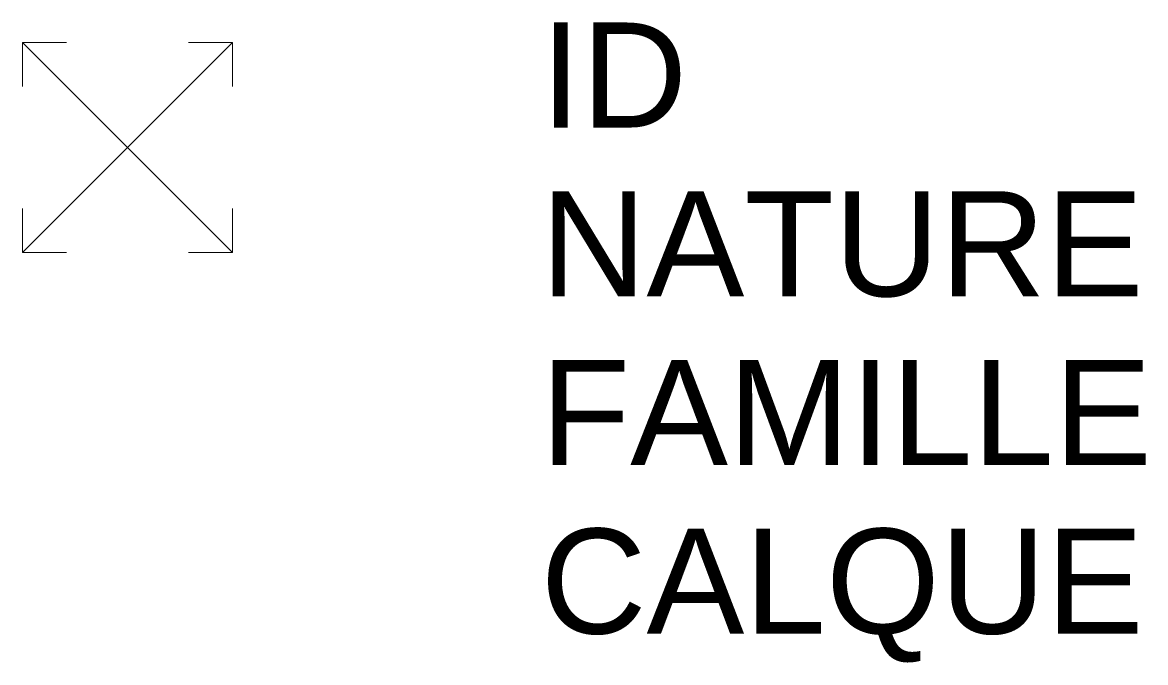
# Model space of a CAD drawing. Header units: metres. Extents: x 3206.37 to 3208.51, y 1729.24 to 1730.46.
import ezdxf

# ---------------------------------------------------------------- set-up
doc = ezdxf.new("R2010")
doc.units = ezdxf.units.M
doc.linetypes.add('Socle_Continu', pattern=[2.5, 2.5, 0])
doc.layers.add('OUVRA_SCS', color=7, linetype='Socle_Continu', lineweight=13)
doc.styles.get("Standard").update_dxf_attribs({"font": 'arial.ttf'})

msp = doc.modelspace()

# ---------------------------------------------------------------- linework, layer by layer
at = {"layer": 'OUVRA_SCS', "linetype": 'Socle_Continu'}
for p, q in [((3206.7676, 1730.4197), (3206.3676, 1730.0197)), ((3206.7676, 1730.0197), (3206.3676, 1730.4197)), ((3206.3676, 1730.4197), (3206.3676, 1730.3357)), ((3206.4516, 1730.4197), (3206.3676, 1730.4197)), ((3206.7676, 1730.4197), (3206.6836, 1730.4197)), ((3206.7676, 1730.3357), (3206.7676, 1730.4197)), ((3206.3676, 1730.1037), (3206.3676, 1730.0197)), ((3206.7676, 1730.0197), (3206.7676, 1730.1037)), ((3206.3676, 1730.0197), (3206.4516, 1730.0197)), ((3206.6836, 1730.0197), (3206.7676, 1730.0197))]:
    msp.add_line(p, q, dxfattribs=at)

# ---------------------------------------------------------------- texts
at = {"layer": 'OUVRA_SCS', "linetype": 'Socle_Continu', "flags": 9}
for tag, p, s in [('ID', (3207.3546, 1730.2577), 'XP_1363'), ('NATURE', (3207.3546, 1729.9364), "Anneau d'amarrage"), ('FAMILLE', (3207.3546, 1729.6152), 'Ouvrage maritime'), ('CALQUE', (3207.3546, 1729.2939), 'OUVRA_SCS')]:
    msp.add_attdef(tag, p, s, height=0.2, dxfattribs=at)

doc.saveas('drawing.dxf')
